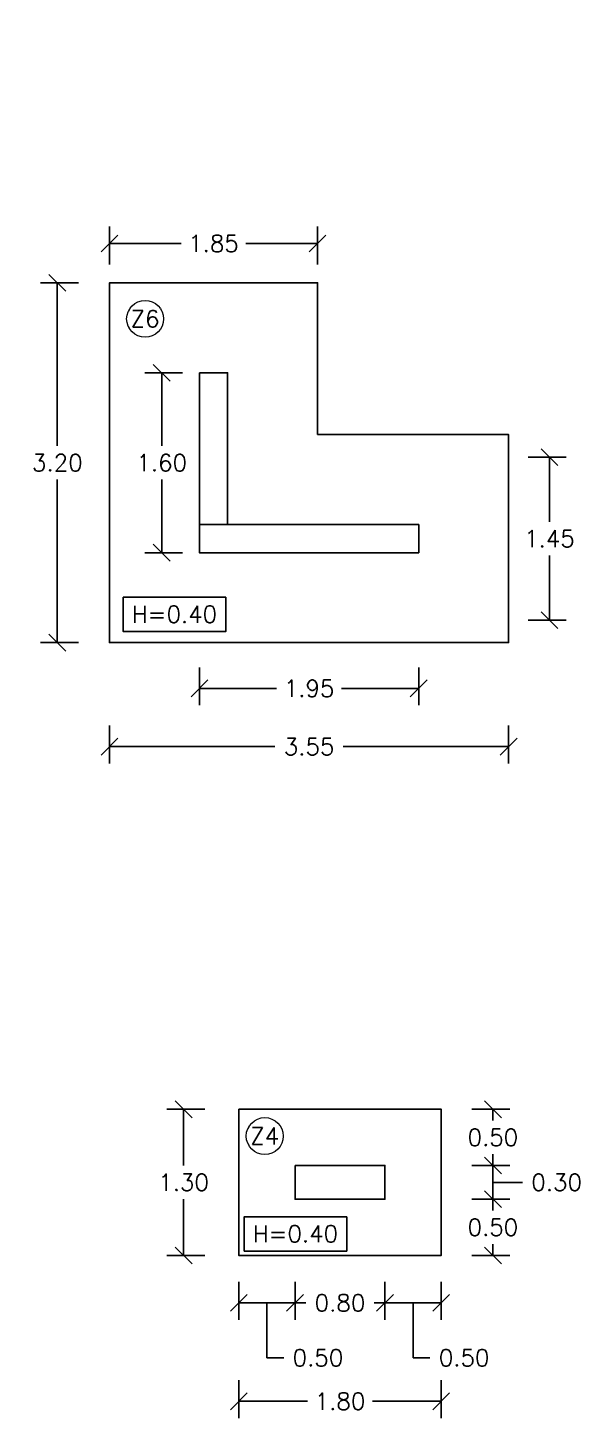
# Model space of a CAD drawing. Header units: metres. Extents: x -25 to 234, y -25 to 53.
# Drawn here: x 113.97 to 118.94, y -23.94 to -11.58 of the extents above; entities that cross this region are included whole.
import ezdxf

# ---------------------------------------------------------------- set-up
doc = ezdxf.new("R2010")
doc.units = ezdxf.units.M
doc.header["$LTSCALE"] = 0.1
doc.header["$MEASUREMENT"] = 0
doc.header["$PDMODE"] = 66
doc.linetypes.add('CONTINUA', pattern=[0])
doc.layers.add('0-S-GRID-IDEN', color=1, linetype='Continuous', lineweight=9)
for name, color, linetype in [('001-DIMTEXTO', 4, 'Continuous'), ('DIMENSIONES', 7, 'Continuous'), ('DIMTEXTO', 4, 'Continuous'), ('ZAPATAS', 6, 'Continuous')]:
    doc.layers.add(name, color=color, linetype=linetype)
doc.styles.add('SMPLEX', font='simplex.shx')
doc.dimstyles.new('DIM-75', dxfattribs={"dimscale": 0.75, "dimtxt": 0.2, "dimasz": 0.2, "dimexe": 0.2, "dimexo": 0.2, "dimgap": 0.1, "dimtad": 0, "dimtih": 1, "dimtoh": 1, "dimzin": 0, "dimdsep": 46, "dimtxsty": 'SMPLEX', "dimblk1": 'OBLIQUE', "dimblk2": 'OBLIQUE', "dimsah": 1, "dimcen": 0.2, "dimclrd": 4, "dimclre": 4, "dimclrt": 4, "dimadec": 0, "dimazin": 0, "dimtfac": 1, "dimtmove": 1, "dimatfit": 3, "dimldrblk": 'OPEN30', "dimfxl": 0.25, "dimfxlon": 1, "dimtfill": 1, "dimtolj": 1, "dimtzin": 0, "dimarcsym": 0})

# ---------------------------------------------------------------- blocks, each defined once
blk = doc.blocks.new('_Oblique')
at = {"color": 0, "linetype": 'ByBlock', "lineweight": -2}
blk.add_line((-0.5, -0.5), (0.5, 0.5), dxfattribs=at)
blk = doc.blocks.new('*D468')
at = {"layer": 'Defpoints', "color": 0, "linetype": 'CONTINUA', "transparency": 16777216}
for p in [(116.349, -21.995), (117.149, -21.995), (117.149, -22.917)]:
    blk.add_point(p, dxfattribs=at)
at = {"layer": 'DIMENSIONES', "color": 4, "linetype": 'CONTINUA', "lineweight": -2, "transparency": 16777216}
for p, q in [((116.349, -22.73), (116.349, -23.067)), ((117.149, -22.73), (117.149, -23.067)), ((116.349, -22.917), (116.446, -22.917)), ((117.149, -22.917), (117.053, -22.917))]:
    blk.add_line(p, q, dxfattribs=at)
at = {"layer": 'DIMENSIONES', "color": 4, "linetype": 'CONTINUA', "lineweight": -2, "transparency": 16777216, "xscale": 0.15, "yscale": 0.15, "zscale": 0.15, "rotation": 180}
blk.add_blockref('_Oblique', (116.349, -22.917), dxfattribs=at)
at = {"layer": 'DIMENSIONES', "color": 4, "linetype": 'CONTINUA', "lineweight": -2, "transparency": 16777216, "xscale": 0.15, "yscale": 0.15, "zscale": 0.15}
blk.add_blockref('_Oblique', (117.149, -22.917), dxfattribs=at)
at = {"layer": 'DIMENSIONES', "color": 4, "linetype": 'CONTINUA', "transparency": 16777216, "insert": (116.749, -22.917), "char_height": 0.15, "attachment_point": 5, "style": 'SMPLEX', "bg_fill": 3, "box_fill_scale": 1.25, "bg_fill_color": 256, "bg_fill_true_color": 13158600, "bg_fill_transparency": 0}
blk.add_mtext('\\A1;0.80', dxfattribs=at)
blk = doc.blocks.new('_Open30')
at = {"layer": 'DIMTEXTO', "color": 0, "lineweight": -2}
for p, q in [((-1, 0.268), (0, 0)), ((0, 0), (-1, -0.268)), ((0, 0), (-1, 0))]:
    blk.add_line(p, q, dxfattribs=at)
blk = doc.blocks.new('*D476')
at = {"layer": 'Defpoints', "color": 0, "linetype": 'CONTINUA', "transparency": 16777216}
for p in [(117.149, -21.695), (118.109, -21.695), (117.65, -21.995)]:
    blk.add_point(p, dxfattribs=at)
at = {"layer": 'DIMENSIONES', "color": 4, "linetype": 'CONTINUA', "lineweight": -2, "transparency": 16777216}
for p, q in [((117.922, -21.695), (118.259, -21.695)), ((118.109, -21.995), (118.109, -21.695)), ((118.109, -21.845), (118.223, -21.845)), ((118.223, -21.845), (118.373, -21.845)), ((117.922, -21.995), (118.259, -21.995))]:
    blk.add_line(p, q, dxfattribs=at)
at = {"layer": 'DIMENSIONES', "color": 4, "linetype": 'CONTINUA', "lineweight": -2, "transparency": 16777216, "xscale": 0.15, "yscale": 0.15, "zscale": 0.15}
for p, rotation in [((118.109, -21.695), 90), ((118.109, -21.995), 270)]:
    blk.add_blockref('_Oblique', p, dxfattribs=dict(at, rotation=rotation))
at = {"layer": 'DIMENSIONES', "color": 4, "linetype": 'CONTINUA', "transparency": 16777216, "insert": (118.676, -21.845), "char_height": 0.15, "attachment_point": 5, "style": 'SMPLEX', "bg_fill": 3, "box_fill_scale": 1.25, "bg_fill_color": 256, "bg_fill_true_color": 13158600, "bg_fill_transparency": 0}
blk.add_mtext('\\A1;0.30', dxfattribs=at)
blk = doc.blocks.new('*D480')
at = {"layer": 'Defpoints', "color": 0, "linetype": 'CONTINUA', "transparency": 16777216}
for p in [(115.849, -22.851), (117.649, -22.851), (117.649, -23.792)]:
    blk.add_point(p, dxfattribs=at)
at = {"layer": 'DIMENSIONES', "color": 4, "linetype": 'CONTINUA', "lineweight": -2, "transparency": 16777216}
for p, q in [((115.849, -23.605), (115.849, -23.942)), ((117.649, -23.605), (117.649, -23.942)), ((115.849, -23.792), (116.46, -23.792)), ((117.649, -23.792), (117.038, -23.792))]:
    blk.add_line(p, q, dxfattribs=at)
at = {"layer": 'DIMENSIONES', "color": 4, "linetype": 'CONTINUA', "lineweight": -2, "transparency": 16777216, "xscale": 0.15, "yscale": 0.15, "zscale": 0.15, "rotation": 180}
blk.add_blockref('_Oblique', (115.849, -23.792), dxfattribs=at)
at = {"layer": 'DIMENSIONES', "color": 4, "linetype": 'CONTINUA', "lineweight": -2, "transparency": 16777216, "xscale": 0.15, "yscale": 0.15, "zscale": 0.15}
blk.add_blockref('_Oblique', (117.649, -23.792), dxfattribs=at)
at = {"layer": 'DIMENSIONES', "color": 4, "linetype": 'CONTINUA', "transparency": 16777216, "insert": (116.749, -23.792), "char_height": 0.15, "attachment_point": 5, "style": 'SMPLEX', "bg_fill": 3, "box_fill_scale": 1.25, "bg_fill_color": 256, "bg_fill_true_color": 13158600, "bg_fill_transparency": 0}
blk.add_mtext('\\A1;1.80', dxfattribs=at)
blk = doc.blocks.new('*D481')
at = {"layer": 'Defpoints', "color": 0, "linetype": 'CONTINUA', "transparency": 16777216}
for p in [(115.358, -21.195), (115.849, -21.195), (115.849, -22.495)]:
    blk.add_point(p, dxfattribs=at)
at = {"layer": 'DIMENSIONES', "color": 4, "linetype": 'CONTINUA', "lineweight": -2, "transparency": 16777216}
for p, q in [((115.546, -21.195), (115.208, -21.195)), ((115.358, -21.195), (115.358, -21.695)), ((115.358, -22.495), (115.358, -21.995)), ((115.546, -22.495), (115.208, -22.495))]:
    blk.add_line(p, q, dxfattribs=at)
at = {"layer": 'DIMENSIONES', "color": 4, "linetype": 'CONTINUA', "lineweight": -2, "transparency": 16777216, "xscale": 0.15, "yscale": 0.15, "zscale": 0.15}
for p, rotation in [((115.358, -21.195), 90), ((115.358, -22.495), 270)]:
    blk.add_blockref('_Oblique', p, dxfattribs=dict(at, rotation=rotation))
at = {"layer": 'DIMENSIONES', "color": 4, "linetype": 'CONTINUA', "transparency": 16777216, "insert": (115.358, -21.845), "char_height": 0.15, "attachment_point": 5, "style": 'SMPLEX', "bg_fill": 3, "box_fill_scale": 1.25, "bg_fill_color": 256, "bg_fill_true_color": 13158600, "bg_fill_transparency": 0}
blk.add_mtext('\\A1;1.30', dxfattribs=at)
blk = doc.blocks.new('*D495')
at = {"layer": 'Defpoints', "color": 0, "linetype": 'CONTINUA', "transparency": 16777216}
for p in [(114.699, -17.045), (118.249, -17.045), (118.249, -17.97)]:
    blk.add_point(p, dxfattribs=at)
at = {"layer": 'DIMENSIONES', "color": 4, "linetype": 'CONTINUA', "lineweight": -2, "transparency": 16777216}
for p, q in [((114.699, -17.783), (114.699, -18.12)), ((118.249, -17.783), (118.249, -18.12)), ((114.699, -17.97), (116.17, -17.97)), ((118.249, -17.97), (116.778, -17.97))]:
    blk.add_line(p, q, dxfattribs=at)
at = {"layer": 'DIMENSIONES', "color": 4, "linetype": 'CONTINUA', "lineweight": -2, "transparency": 16777216, "xscale": 0.15, "yscale": 0.15, "zscale": 0.15, "rotation": 180}
blk.add_blockref('_Oblique', (114.699, -17.97), dxfattribs=at)
at = {"layer": 'DIMENSIONES', "color": 4, "linetype": 'CONTINUA', "lineweight": -2, "transparency": 16777216, "xscale": 0.15, "yscale": 0.15, "zscale": 0.15}
blk.add_blockref('_Oblique', (118.249, -17.97), dxfattribs=at)
at = {"layer": 'DIMENSIONES', "color": 4, "linetype": 'CONTINUA', "transparency": 16777216, "insert": (116.474, -17.97), "char_height": 0.15, "attachment_point": 5, "style": 'SMPLEX', "bg_fill": 3, "box_fill_scale": 1.25, "bg_fill_color": 256, "bg_fill_true_color": 13158600, "bg_fill_transparency": 0}
blk.add_mtext('\\A1;3.55', dxfattribs=at)
blk = doc.blocks.new('*D496')
at = {"layer": 'Defpoints', "color": 0, "linetype": 'CONTINUA', "transparency": 16777216}
for p in [(118.049, -15.395), (118.612, -15.395), (118.049, -16.845)]:
    blk.add_point(p, dxfattribs=at)
at = {"layer": 'DIMENSIONES', "color": 4, "linetype": 'CONTINUA', "lineweight": -2, "transparency": 16777216}
for p, q in [((118.424, -15.395), (118.762, -15.395)), ((118.612, -15.395), (118.612, -15.97)), ((118.612, -16.845), (118.612, -16.27)), ((118.424, -16.845), (118.762, -16.845))]:
    blk.add_line(p, q, dxfattribs=at)
at = {"layer": 'DIMENSIONES', "color": 4, "linetype": 'CONTINUA', "lineweight": -2, "transparency": 16777216, "xscale": 0.15, "yscale": 0.15, "zscale": 0.15}
for p, rotation in [((118.612, -15.395), 90), ((118.612, -16.845), 270)]:
    blk.add_blockref('_Oblique', p, dxfattribs=dict(at, rotation=rotation))
at = {"layer": 'DIMENSIONES', "color": 4, "linetype": 'CONTINUA', "transparency": 16777216, "insert": (118.612, -16.12), "char_height": 0.15, "attachment_point": 5, "style": 'SMPLEX', "bg_fill": 3, "box_fill_scale": 1.25, "bg_fill_color": 256, "bg_fill_true_color": 13158600, "bg_fill_transparency": 0}
blk.add_mtext('\\A1;1.45', dxfattribs=at)
blk = doc.blocks.new('*D499')
at = {"layer": 'Defpoints', "color": 0, "linetype": 'CONTINUA', "transparency": 16777216}
for p in [(114.235, -13.845), (114.699, -13.845), (114.699, -17.045)]:
    blk.add_point(p, dxfattribs=at)
at = {"layer": 'DIMENSIONES', "color": 4, "linetype": 'CONTINUA', "lineweight": -2, "transparency": 16777216}
for p, q in [((114.422, -13.845), (114.085, -13.845)), ((114.235, -13.845), (114.235, -15.295)), ((114.235, -17.045), (114.235, -15.595)), ((114.422, -17.045), (114.085, -17.045))]:
    blk.add_line(p, q, dxfattribs=at)
at = {"layer": 'DIMENSIONES', "color": 4, "linetype": 'CONTINUA', "lineweight": -2, "transparency": 16777216, "xscale": 0.15, "yscale": 0.15, "zscale": 0.15}
for p, rotation in [((114.235, -13.845), 90), ((114.235, -17.045), 270)]:
    blk.add_blockref('_Oblique', p, dxfattribs=dict(at, rotation=rotation))
at = {"layer": 'DIMENSIONES', "color": 4, "linetype": 'CONTINUA', "transparency": 16777216, "insert": (114.235, -15.445), "char_height": 0.15, "attachment_point": 5, "style": 'SMPLEX', "bg_fill": 3, "box_fill_scale": 1.25, "bg_fill_color": 256, "bg_fill_true_color": 13158600, "bg_fill_transparency": 0}
blk.add_mtext('\\A1;3.20', dxfattribs=at)
blk = doc.blocks.new('*D500')
at = {"layer": 'Defpoints', "color": 0, "linetype": 'CONTINUA', "transparency": 16777216}
for p in [(116.549, -13.495), (114.699, -13.845), (116.549, -13.845)]:
    blk.add_point(p, dxfattribs=at)
at = {"layer": 'DIMENSIONES', "color": 4, "linetype": 'CONTINUA', "lineweight": -2, "transparency": 16777216}
for p, q in [((114.699, -13.682), (114.699, -13.345)), ((116.549, -13.682), (116.549, -13.345)), ((114.699, -13.495), (115.335, -13.495)), ((116.549, -13.495), (115.913, -13.495))]:
    blk.add_line(p, q, dxfattribs=at)
at = {"layer": 'DIMENSIONES', "color": 4, "linetype": 'CONTINUA', "lineweight": -2, "transparency": 16777216, "xscale": 0.15, "yscale": 0.15, "zscale": 0.15, "rotation": 180}
blk.add_blockref('_Oblique', (114.699, -13.495), dxfattribs=at)
at = {"layer": 'DIMENSIONES', "color": 4, "linetype": 'CONTINUA', "lineweight": -2, "transparency": 16777216, "xscale": 0.15, "yscale": 0.15, "zscale": 0.15}
blk.add_blockref('_Oblique', (116.549, -13.495), dxfattribs=at)
at = {"layer": 'DIMENSIONES', "color": 4, "linetype": 'CONTINUA', "transparency": 16777216, "insert": (115.624, -13.495), "char_height": 0.15, "attachment_point": 5, "style": 'SMPLEX', "bg_fill": 3, "box_fill_scale": 1.25, "bg_fill_color": 256, "bg_fill_true_color": 13158600, "bg_fill_transparency": 0}
blk.add_mtext('\\A1;1.85', dxfattribs=at)
blk = doc.blocks.new('*D503')
at = {"layer": 'Defpoints', "color": 0, "linetype": 'CONTINUA', "transparency": 16777216}
for p in [(115.163, -14.645), (115.499, -14.645), (115.499, -16.245)]:
    blk.add_point(p, dxfattribs=at)
at = {"layer": 'DIMENSIONES', "color": 4, "linetype": 'CONTINUA', "lineweight": -2, "transparency": 16777216}
for p, q in [((115.349, -14.645), (115.013, -14.645)), ((115.163, -14.645), (115.163, -15.295)), ((115.163, -16.245), (115.163, -15.595)), ((115.349, -16.245), (115.013, -16.245))]:
    blk.add_line(p, q, dxfattribs=at)
at = {"layer": 'DIMENSIONES', "color": 4, "linetype": 'CONTINUA', "lineweight": -2, "transparency": 16777216, "xscale": 0.15, "yscale": 0.15, "zscale": 0.15}
for p, rotation in [((115.163, -14.645), 90), ((115.163, -16.245), 270)]:
    blk.add_blockref('_Oblique', p, dxfattribs=dict(at, rotation=rotation))
at = {"layer": 'DIMENSIONES', "color": 4, "linetype": 'CONTINUA', "transparency": 16777216, "insert": (115.163, -15.445), "char_height": 0.15, "attachment_point": 5, "style": 'SMPLEX', "bg_fill": 3, "box_fill_scale": 1.25, "bg_fill_color": 256, "bg_fill_true_color": 13158600, "bg_fill_transparency": 0}
blk.add_mtext('\\A1;1.60', dxfattribs=at)
blk = doc.blocks.new('*D504')
at = {"layer": 'Defpoints', "color": 0, "linetype": 'CONTINUA', "transparency": 16777216}
for p in [(117.449, -1.691), (115.499, -16.245), (117.449, -17.452)]:
    blk.add_point(p, dxfattribs=at)
at = {"layer": 'DIMENSIONES', "color": 4, "linetype": 'CONTINUA', "lineweight": -2, "transparency": 16777216}
for p, q in [((115.499, -17.265), (115.499, -17.602)), ((117.449, -17.265), (117.449, -17.602)), ((115.499, -17.452), (116.185, -17.452)), ((117.449, -17.452), (116.763, -17.452))]:
    blk.add_line(p, q, dxfattribs=at)
at = {"layer": 'DIMENSIONES', "color": 4, "linetype": 'CONTINUA', "lineweight": -2, "transparency": 16777216, "xscale": 0.15, "yscale": 0.15, "zscale": 0.15, "rotation": 180}
blk.add_blockref('_Oblique', (115.499, -17.452), dxfattribs=at)
at = {"layer": 'DIMENSIONES', "color": 4, "linetype": 'CONTINUA', "lineweight": -2, "transparency": 16777216, "xscale": 0.15, "yscale": 0.15, "zscale": 0.15}
blk.add_blockref('_Oblique', (117.449, -17.452), dxfattribs=at)
at = {"layer": 'DIMENSIONES', "color": 4, "linetype": 'CONTINUA', "transparency": 16777216, "insert": (116.474, -17.452), "char_height": 0.15, "attachment_point": 5, "style": 'SMPLEX', "bg_fill": 3, "box_fill_scale": 1.25, "bg_fill_color": 256, "bg_fill_true_color": 13158600, "bg_fill_transparency": 0}
blk.add_mtext('\\A1;1.95', dxfattribs=at)
blk = doc.blocks.new('*D514')
at = {"layer": 'Defpoints', "color": 0, "linetype": 'CONTINUA', "transparency": 16777216}
for p in [(117.65, -21.995), (117.65, -22.495), (118.109, -22.495)]:
    blk.add_point(p, dxfattribs=at)
at = {"layer": 'DIMENSIONES', "color": 4, "linetype": 'CONTINUA', "lineweight": -2, "transparency": 16777216}
for p, q in [((117.922, -21.995), (118.259, -21.995)), ((118.109, -21.995), (118.109, -22.095)), ((117.922, -22.495), (118.259, -22.495)), ((118.109, -22.495), (118.109, -22.395))]:
    blk.add_line(p, q, dxfattribs=at)
at = {"layer": 'DIMENSIONES', "color": 4, "linetype": 'CONTINUA', "lineweight": -2, "transparency": 16777216, "xscale": 0.15, "yscale": 0.15, "zscale": 0.15}
for p, rotation in [((118.109, -21.995), 90), ((118.109, -22.495), 270)]:
    blk.add_blockref('_Oblique', p, dxfattribs=dict(at, rotation=rotation))
at = {"layer": 'DIMENSIONES', "color": 4, "linetype": 'CONTINUA', "transparency": 16777216, "insert": (118.109, -22.245), "char_height": 0.15, "attachment_point": 5, "style": 'SMPLEX', "bg_fill": 3, "box_fill_scale": 1.25, "bg_fill_color": 256, "bg_fill_true_color": 13158600, "bg_fill_transparency": 0}
blk.add_mtext('\\A1;0.50', dxfattribs=at)
blk = doc.blocks.new('*D544')
at = {"layer": 'Defpoints', "color": 0, "linetype": 'CONTINUA', "transparency": 16777216}
for p in [(117.149, -21.195), (118.109, -21.195), (117.149, -21.695)]:
    blk.add_point(p, dxfattribs=at)
at = {"layer": 'DIMENSIONES', "color": 4, "linetype": 'CONTINUA', "lineweight": -2, "transparency": 16777216}
for p, q in [((117.922, -21.195), (118.259, -21.195)), ((118.109, -21.195), (118.109, -21.295)), ((118.109, -21.695), (118.109, -21.595)), ((117.922, -21.695), (118.259, -21.695))]:
    blk.add_line(p, q, dxfattribs=at)
at = {"layer": 'DIMENSIONES', "color": 4, "linetype": 'CONTINUA', "lineweight": -2, "transparency": 16777216, "xscale": 0.15, "yscale": 0.15, "zscale": 0.15}
for p, rotation in [((118.109, -21.195), 90), ((118.109, -21.695), 270)]:
    blk.add_blockref('_Oblique', p, dxfattribs=dict(at, rotation=rotation))
at = {"layer": 'DIMENSIONES', "color": 4, "linetype": 'CONTINUA', "transparency": 16777216, "insert": (118.109, -21.445), "char_height": 0.15, "attachment_point": 5, "style": 'SMPLEX', "bg_fill": 3, "box_fill_scale": 1.25, "bg_fill_color": 256, "bg_fill_true_color": 13158600, "bg_fill_transparency": 0}
blk.add_mtext('\\A1;0.50', dxfattribs=at)
blk = doc.blocks.new('*D545')
at = {"layer": 'Defpoints', "color": 0, "linetype": 'CONTINUA', "transparency": 16777216}
for p in [(117.149, -21.995), (117.649, -21.995), (117.649, -22.917)]:
    blk.add_point(p, dxfattribs=at)
at = {"layer": 'DIMENSIONES', "color": 4, "linetype": 'CONTINUA', "lineweight": -2, "transparency": 16777216}
for p, q in [((117.149, -22.73), (117.149, -23.067)), ((117.649, -22.73), (117.649, -23.067)), ((117.149, -22.917), (117.649, -22.917)), ((117.399, -22.917), (117.399, -23.405)), ((117.399, -23.405), (117.549, -23.405))]:
    blk.add_line(p, q, dxfattribs=at)
at = {"layer": 'DIMENSIONES', "color": 4, "linetype": 'CONTINUA', "lineweight": -2, "transparency": 16777216, "xscale": 0.15, "yscale": 0.15, "zscale": 0.15, "rotation": 180}
blk.add_blockref('_Oblique', (117.149, -22.917), dxfattribs=at)
at = {"layer": 'DIMENSIONES', "color": 4, "linetype": 'CONTINUA', "lineweight": -2, "transparency": 16777216, "xscale": 0.15, "yscale": 0.15, "zscale": 0.15}
blk.add_blockref('_Oblique', (117.649, -22.917), dxfattribs=at)
at = {"layer": 'DIMENSIONES', "color": 4, "linetype": 'CONTINUA', "transparency": 16777216, "insert": (117.853, -23.405), "char_height": 0.15, "attachment_point": 5, "style": 'SMPLEX', "bg_fill": 3, "box_fill_scale": 1.25, "bg_fill_color": 256, "bg_fill_true_color": 13158600, "bg_fill_transparency": 0}
blk.add_mtext('\\A1;0.50', dxfattribs=at)
blk = doc.blocks.new('*D546')
at = {"layer": 'Defpoints', "color": 0, "linetype": 'CONTINUA', "transparency": 16777216}
for p in [(115.849, -21.995), (116.349, -21.995), (115.849, -22.917)]:
    blk.add_point(p, dxfattribs=at)
at = {"layer": 'DIMENSIONES', "color": 4, "linetype": 'CONTINUA', "lineweight": -2, "transparency": 16777216}
for p, q in [((115.849, -22.73), (115.849, -23.067)), ((116.349, -22.73), (116.349, -23.067)), ((116.349, -22.917), (115.849, -22.917)), ((116.099, -22.917), (116.099, -23.405)), ((116.099, -23.405), (116.249, -23.405))]:
    blk.add_line(p, q, dxfattribs=at)
at = {"layer": 'DIMENSIONES', "color": 4, "linetype": 'CONTINUA', "lineweight": -2, "transparency": 16777216, "xscale": 0.15, "yscale": 0.15, "zscale": 0.15, "rotation": 180}
blk.add_blockref('_Oblique', (115.849, -22.917), dxfattribs=at)
at = {"layer": 'DIMENSIONES', "color": 4, "linetype": 'CONTINUA', "lineweight": -2, "transparency": 16777216, "xscale": 0.15, "yscale": 0.15, "zscale": 0.15}
blk.add_blockref('_Oblique', (116.349, -22.917), dxfattribs=at)
at = {"layer": 'DIMENSIONES', "color": 4, "linetype": 'CONTINUA', "transparency": 16777216, "insert": (116.553, -23.405), "char_height": 0.15, "attachment_point": 5, "style": 'SMPLEX', "bg_fill": 3, "box_fill_scale": 1.25, "bg_fill_color": 256, "bg_fill_true_color": 13158600, "bg_fill_transparency": 0}
blk.add_mtext('\\A1;0.50', dxfattribs=at)

msp = doc.modelspace()

# ---------------------------------------------------------------- linework, layer by layer
at = {"layer": '001-DIMTEXTO', "linetype": 'CONTINUA'}
for points in [[(115.4991, -14.645), (115.7491, -14.645), (115.7491, -15.995), (115.4991, -15.995)], [(115.4989, -15.995), (117.4489, -15.995), (117.4489, -16.245), (115.4989, -16.245)]]:
    msp.add_lwpolyline(points, close=True, dxfattribs=at)
at = {"layer": 'ZAPATAS', "lineweight": 25}
for points in [[(114.6991, -15.395), (114.6991, -13.845), (116.5491, -13.845), (116.5491, -15.195)], [(116.5491, -15.195), (118.2489, -15.195), (118.2489, -17.045), (114.6989, -17.045), (114.6989, -15.195)]]:
    msp.add_lwpolyline(points, dxfattribs=at)

# ---------------------------------------------------------------- dimensions: what is measured, and where the dimension line sits
at = {"layer": 'DIMENSIONES', "linetype": 'CONTINUA'}
dim = msp.add_linear_dim(base=(117.1491, -22.9171), p1=(116.3491, -21.995), p2=(117.1491, -21.995), dimstyle='DIM-75', dxfattribs=at)
dim.commit()
dim.dimension.update_dxf_attribs({"geometry": '*D468', "text_midpoint": (116.7491, -22.9171)})

# ---------------------------------------------------------------- next in the draw order: texts
at = {"layer": 'DIMTEXTO', "color": 4, "insert": (115.0156, -14.1654), "char_height": 0.15, "attachment_point": 5, "rotation": 0, "style": 'SMPLEX', "bg_fill": 3, "box_fill_scale": 1.1, "bg_fill_color": 256, "bg_fill_true_color": 13158600, "bg_fill_transparency": 0}
msp.add_mtext('\\A1;Z6', dxfattribs=at)

# ---------------------------------------------------------------- next in the draw order: dimensions: what is measured, and where the dimension line sits
at = {"layer": 'DIMENSIONES', "linetype": 'CONTINUA'}
for base, p1, p2, picture, middle in [((115.1633, -14.645), (115.4989, -16.245), (115.4991, -14.645), '*D503', (115.1633, -15.445)), ((118.6119, -15.395), (118.0489, -16.845), (118.0489, -15.395), '*D496', (118.6119, -16.12))]:
    dim = msp.add_linear_dim(base=base, p1=p1, p2=p2, angle=90, dimstyle='DIM-75', dxfattribs=at)
    dim.commit()
    dim.dimension.update_dxf_attribs({"geometry": picture, "text_midpoint": middle})
for base, p1, p2, picture, middle in [((118.2489, -17.9704), (114.6991, -17.045), (118.2489, -17.045), '*D495', (116.474, -17.9704)), ((117.6491, -23.7923), (115.8491, -22.8507), (117.6491, -22.8507), '*D480', (116.7491, -23.7923))]:
    dim = msp.add_linear_dim(base=base, p1=p1, p2=p2, dimstyle='DIM-75', dxfattribs=at)
    dim.commit()
    dim.dimension.update_dxf_attribs({"geometry": picture, "text_midpoint": middle})
dim = msp.add_linear_dim(base=(118.109, -21.695), p1=(117.6505, -21.995), p2=(117.1491, -21.695), angle=90, dimstyle='DIM-75', dxfattribs=at)
dim.commit()
dim.dimension.update_dxf_attribs({"geometry": '*D476', "text_midpoint": (118.4476, -21.845), "dimtype": 160})

# ---------------------------------------------------------------- next in the draw order: linework, layer by layer
at = {"layer": '0-S-GRID-IDEN'}
msp.add_circle((115.0156, -14.1654), 0.164, dxfattribs=at)
at = {"layer": '001-DIMTEXTO', "linetype": 'CONTINUA'}
msp.add_lwpolyline([(116.3491, -21.695), (117.1491, -21.695), (117.1491, -21.995), (116.3491, -21.995)], close=True, dxfattribs=at)
at = {"layer": 'ZAPATAS', "lineweight": 25}
msp.add_lwpolyline([(115.8491, -21.195), (117.6491, -21.195), (117.6491, -22.495), (115.8491, -22.495)], close=True, dxfattribs=at)

# ---------------------------------------------------------------- next in the draw order: dimensions: what is measured, and where the dimension line sits
at = {"layer": 'DIMENSIONES', "linetype": 'CONTINUA'}
dim = msp.add_linear_dim(base=(114.2349, -13.845), p1=(114.6991, -17.045), p2=(114.6991, -13.845), angle=90, dimstyle='DIM-75', dxfattribs=at)
dim.commit()
dim.dimension.update_dxf_attribs({"geometry": '*D499', "text_midpoint": (114.2349, -15.445)})

# ---------------------------------------------------------------- next in the draw order: texts
at = {"layer": 'DIMTEXTO', "color": 4, "insert": (116.0796, -21.4331), "char_height": 0.15, "attachment_point": 5, "rotation": 0, "style": 'SMPLEX', "bg_fill": 3, "box_fill_scale": 1.1, "bg_fill_color": 256, "bg_fill_true_color": 13158600, "bg_fill_transparency": 0}
msp.add_mtext('\\A1;Z4', dxfattribs=at)

# ---------------------------------------------------------------- next in the draw order: dimensions: what is measured, and where the dimension line sits
at = {"layer": 'DIMENSIONES', "linetype": 'CONTINUA'}
dim = msp.add_linear_dim(base=(116.5491, -13.4949), p1=(114.6991, -13.845), p2=(116.5491, -13.845), dimstyle='DIM-75', dxfattribs=at)
dim.commit()
dim.dimension.update_dxf_attribs({"geometry": '*D500', "text_midpoint": (115.6241, -13.4949)})
for base, p1, p2, picture, middle in [((115.3581, -21.195), (115.8491, -22.495), (115.8491, -21.195), '*D481', (115.3581, -21.845)), ((118.109, -21.195), (117.1491, -21.695), (117.1491, -21.195), '*D544', (118.109, -21.445)), ((118.109, -22.495), (117.6505, -21.995), (117.6505, -22.495), '*D514', (118.109, -22.245))]:
    dim = msp.add_linear_dim(base=base, p1=p1, p2=p2, angle=90, dimstyle='DIM-75', dxfattribs=at)
    dim.commit()
    dim.dimension.update_dxf_attribs({"geometry": picture, "text_midpoint": middle})

# ---------------------------------------------------------------- next in the draw order: linework, layer by layer
at = {"layer": '0-S-GRID-IDEN'}
msp.add_circle((116.0796, -21.4331), 0.164, dxfattribs=at)

# ---------------------------------------------------------------- next in the draw order: dimensions: what is measured, and where the dimension line sits
at = {"layer": 'DIMENSIONES', "linetype": 'CONTINUA'}
for base, p1, p2, picture, middle in [((117.4491, -17.4524), (115.4991, -16.245), (117.4491, -1.6909), '*D504', (116.4741, -17.4524)), ((115.8491, -22.9171), (116.3491, -21.995), (115.8491, -21.995), '*D546', (116.3241, -23.4046)), ((117.6491, -22.9171), (117.1491, -21.995), (117.6491, -21.995), '*D545', (117.6241, -23.4046))]:
    dim = msp.add_linear_dim(base=base, p1=p1, p2=p2, dimstyle='DIM-75', dxfattribs=at)
    dim.commit()
    dim.dimension.update_dxf_attribs({"geometry": picture, "text_midpoint": middle})

# ---------------------------------------------------------------- next in the draw order: linework, layer by layer
at = {"layer": 'DIMTEXTO', "color": 4}
for points in [[(115.7336, -16.6419), (114.8212, -16.6419), (114.8212, -16.9474), (115.7336, -16.9474)], [(116.8096, -22.1512), (115.8972, -22.1512), (115.8972, -22.4568), (116.8096, -22.4568)]]:
    msp.add_lwpolyline(points, close=True, dxfattribs=at)

# ---------------------------------------------------------------- next in the draw order: texts
at = {"layer": 'DIMTEXTO', "color": 4, "char_height": 0.15, "attachment_point": 5, "rotation": 0, "style": 'SMPLEX', "bg_fill": 3, "box_fill_scale": 1.1, "bg_fill_color": 256, "bg_fill_true_color": 13158600, "bg_fill_transparency": 0}
for insert in [(115.2768, -16.7929), (116.3527, -22.3022)]:
    msp.add_mtext('\\A1;H=0.40', dxfattribs=dict(at, insert=insert))

doc.saveas('drawing.dxf')
